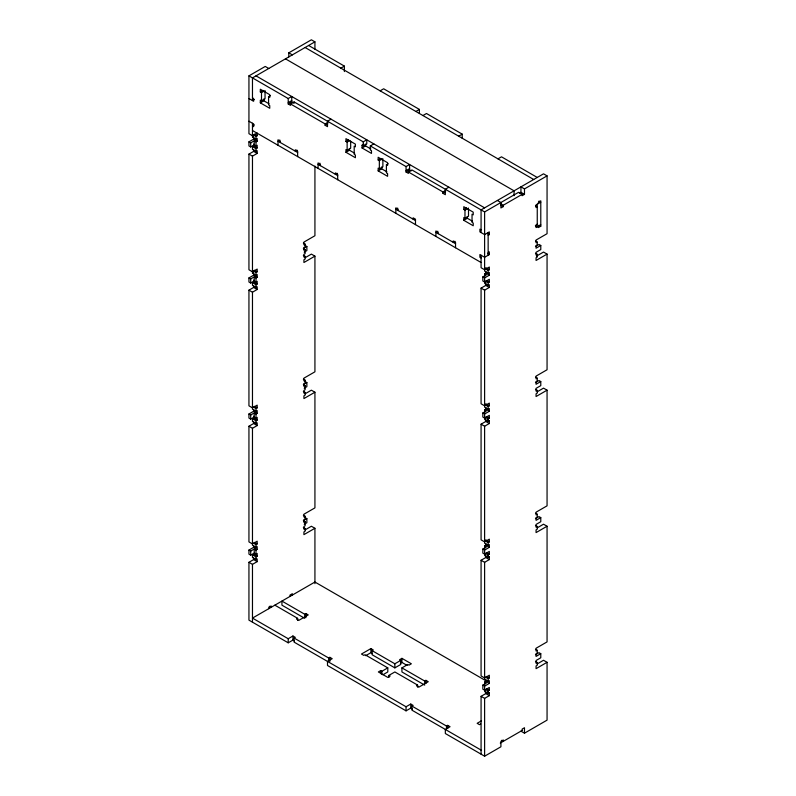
<?xml version="1.0" encoding="UTF-8"?>
<svg xmlns="http://www.w3.org/2000/svg" width="796" height="796" viewBox="0 0 796 796"><rect width="100%" height="100%" fill="white"/><g stroke="black" fill="none" stroke-linecap="round" stroke-linejoin="round"><path stroke-width="1.19" d="M253.357 134.882L256.004 136.405L257.188 135.728L257.188 133.012L252.471 135.728L248.939 133.688L248.939 75.859L265.237 66.446L268.769 68.486M288.799 56.924L288.799 52.844L311.385 39.8L314.927 41.84L314.927 49.223M314.927 41.84L252.471 77.899L252.471 100.575L254.352 99.49M265.038 90.595L265.038 98.764L261.506 100.803L260.322 100.127L260.322 102.843L269.754 108.286L269.754 105.569L268.57 104.883L268.57 96.724L269.754 97.401L269.754 94.684L260.322 89.242L260.322 91.958L262.978 90.426M260.322 91.958L261.506 92.634L264.153 91.112M268.57 96.724L270.341 95.699M260.322 102.843L263.864 100.803L269.098 103.828M288.212 98.535L291.754 96.495L291.754 101.938L288.212 103.978L288.212 98.535L248.939 75.859M340.847 68.148L344.379 66.108L344.379 71.55M288.212 102.614L291.754 100.575M254.232 124.952L252.471 125.977L253.645 126.654L253.645 123.937L248.939 121.211M288.212 103.978L290.57 105.341L290.57 103.978L294.102 101.938L363.235 141.847L366.777 139.807L366.777 143.887L363.235 145.937L362.061 145.25L362.061 147.976L371.483 153.419L371.483 150.693L370.309 150.016L370.309 145.937L373.841 143.887M252.471 123.251L252.471 137.091L253.645 136.405M253.357 270.948L256.004 272.481L257.188 271.794L257.188 269.078L252.471 271.794L248.939 269.754L248.939 154.096L252.471 156.135L257.188 153.419L257.188 150.693L256.004 151.379L252.471 149.34L252.471 146.613L256.004 148.653L257.188 147.976L257.188 145.25L256.004 145.937L254.232 144.912L250.7 146.952L248.939 145.937L248.939 141.847L253.645 139.131L257.188 141.171L257.188 138.454L256.004 139.131L252.471 137.091M248.939 141.847L250.7 142.872L254.232 140.832L256.004 141.847L257.188 141.171M252.471 146.613L253.645 145.937L257.188 147.976M248.939 154.096L253.645 151.379L257.188 153.419M279.884 140.086L278.003 141.171L297.644 152.514M331.027 119.171L327.494 121.211L327.494 126.654L325.136 125.3L325.136 123.937L290.57 103.978M380.13 90.824L383.662 88.784L419.402 109.42L419.402 113.5M325.136 123.937L327.793 122.405M325.136 125.3L327.793 123.768M297.047 150.126L295.286 151.15L295.286 149.787L297.644 151.15L297.644 156.593M350.668 141.2L350.668 148.195L347.136 150.245L345.952 149.558L345.952 152.285L355.384 157.727L355.384 155.001L354.2 154.325L354.2 146.156L355.384 146.842L355.384 144.116L345.952 138.673L345.952 141.399L348.608 139.867M345.952 141.399L347.136 142.076L349.782 140.544M319.952 163.21L318.062 164.304L337.703 175.637M415.87 111.46L419.402 109.42M345.952 152.285L349.494 150.245L354.727 153.27M362.061 145.25L363.832 144.235M362.061 147.976L365.593 145.937L370.837 148.951M422.945 115.539L426.477 113.5L462.217 134.136L462.217 138.225M337.116 173.259L335.345 174.284L335.345 172.921L337.703 174.284L337.703 179.727M382.876 159.797L382.876 166.792L379.344 168.842L378.16 168.155L378.16 170.881L387.592 176.324L387.592 173.598L386.408 172.921L386.408 164.752L387.592 165.439L387.592 162.712L378.16 157.27L378.16 159.996L380.816 158.464M378.16 159.996L379.344 160.673L382.876 158.633M386.408 164.752L388.179 163.737M378.16 170.881L381.702 168.842L386.936 171.856M406.05 166.573L409.592 164.523L409.592 169.966L406.05 172.016L406.05 166.573L370.309 145.937M458.685 136.186L462.217 134.136M406.05 170.652L409.592 168.613M406.05 172.016L408.408 173.369L408.408 172.016L411.94 169.966L484.615 211.925L518.584 192.304L522.126 194.353L522.126 195.707L524.484 194.353L524.484 188.911L547.061 175.866L547.061 233.696L536.066 240.044L536.066 242.77L537.25 242.084L537.25 244.81L536.066 245.486L536.066 248.213L540.783 245.486L540.783 249.566L536.066 252.292L536.066 255.009L537.25 254.332L537.25 257.058L536.066 257.735L536.066 260.461L547.061 254.103L547.061 369.762L536.066 376.11L536.066 378.836L537.25 378.16L537.25 380.876L536.066 381.553L536.066 384.279L540.783 381.553L540.783 385.642L536.066 388.358L536.066 391.085L537.25 390.398L537.25 393.125L536.066 393.801L536.066 396.527L547.061 390.179L547.061 505.838L536.066 512.186L536.066 514.903L537.25 514.226L537.25 516.942L536.066 517.629L536.066 520.345L540.783 517.629L540.783 521.708L536.066 524.435L536.066 527.151L537.25 526.474L537.25 529.191L536.066 529.877L536.066 532.594L547.061 526.246L547.061 641.904L536.066 648.252L536.066 650.979L537.25 650.292L537.25 653.018L536.066 653.695L536.066 656.421L540.783 653.695L540.783 657.775L536.066 660.501L536.066 663.217L537.25 662.541L537.25 665.257L536.066 665.944L536.066 668.66L547.061 662.312L547.061 720.141L524.484 733.186L520.942 731.146M252.471 156.135L252.471 273.157L253.645 272.481M314.927 583.657L314.927 528.285L303.923 534.633L303.923 531.917L305.107 531.231L305.107 528.514L303.923 529.191L303.923 526.474L305.107 525.788L305.107 521.708L303.923 522.395L303.923 519.669L305.107 518.992L305.107 516.266L303.923 516.952L303.923 514.226L314.927 507.878L314.927 392.219L303.923 398.567L303.923 395.851L305.107 395.164L305.107 392.448L303.923 393.125L303.923 390.408L305.107 389.722L305.107 385.642L303.923 386.319L303.923 383.602L305.107 382.916L305.107 380.199L303.923 380.876L303.923 378.16L314.927 371.812L314.927 256.153L303.923 262.501L303.923 259.775L305.107 259.098L305.107 256.372L303.923 257.058L303.923 254.332L305.107 253.655L305.107 249.576L303.923 250.252L303.923 247.536L305.107 246.85L305.107 244.133L303.923 244.81L303.923 242.093L314.927 235.735L314.927 166.095M253.357 407.015L256.004 408.547L257.188 407.87L257.188 405.144L252.471 407.87L248.939 405.821L248.939 290.162L252.471 292.212L257.188 289.485L257.188 286.769L256.004 287.446L252.471 285.406L252.471 282.68L256.004 284.719L257.188 284.043L257.188 281.326L256.004 282.003L254.232 280.978L250.7 283.018L248.939 282.003L248.939 277.923L253.645 275.197L257.188 277.237L257.188 274.52L256.004 275.197L252.471 273.157M248.939 277.923L250.7 278.938L254.232 276.899L256.004 277.923L257.188 277.237M304.221 252.123L306.868 250.591L306.868 246.511L303.336 248.551L305.107 249.576M252.471 282.68L253.645 282.003L257.188 284.043M248.939 290.162L253.645 287.446L257.188 289.485M305.107 257.735L311.385 254.113L314.927 256.153M397.721 208.114L395.841 209.209L415.482 220.542M448.864 187.209L445.332 189.249L445.332 194.692L442.974 193.329L442.974 191.965L408.408 172.016M497.968 158.862L501.5 156.822L537.25 177.458M442.974 191.965L445.631 190.433M442.974 193.329L445.631 191.796M468.506 209.239L468.506 216.233L464.973 218.273L463.789 217.597L463.789 220.313L473.222 225.756L473.222 223.039L472.038 222.353L472.038 214.194L473.222 214.87L473.222 212.154L463.789 206.711L463.789 209.428L466.446 207.895M463.789 209.428L464.973 210.114L468.506 208.074M437.79 231.248L435.91 232.333L455.541 243.675M463.789 220.313L467.332 218.273L472.565 221.298M519.37 193.219L520.942 192.304L524.484 194.353M500.614 203.706L503.271 205.239L522.126 194.353M503.271 205.239L503.271 206.592L500.913 207.955L500.913 202.512L497.381 200.473M454.954 241.297L453.193 242.312L453.193 240.949L455.541 242.312L455.541 247.755M488.147 235.288L489.321 234.601L489.321 231.885L484.615 234.601L479.898 231.885L479.898 229.158L481.073 229.845M488.147 252.521L489.321 251.834L489.321 254.561L484.615 257.277L479.898 254.561L479.898 257.277L481.073 257.964M537.25 224.174L536.066 224.85L536.066 227.576L540.783 224.85M538.424 203.537L538.424 202.174L540.783 200.811L540.783 226.213L538.424 227.576L538.424 226.213M485.49 268.899L488.147 270.431L489.321 269.754L489.321 267.028L484.615 269.754L481.073 267.715L481.073 255.237M484.615 276.899L484.615 273.834L485.789 273.157L489.321 275.197L489.321 272.471L488.147 273.157L484.615 271.118L484.615 211.925M485.49 281.147L488.147 282.68L489.321 282.003L489.321 279.277L484.615 282.003L482.844 280.978L482.844 276.899L486.376 274.859L484.615 273.834M535.479 246.511L539.011 244.471L540.783 245.486M253.357 543.081L256.004 544.613L257.188 543.937L257.188 541.21L252.471 543.937L248.939 541.897L248.939 426.238L252.471 428.278L257.188 425.552L257.188 422.835L256.004 423.512L252.471 421.472L252.471 418.756L256.004 420.795L257.188 420.109L257.188 417.393L256.004 418.069L254.232 417.054L250.7 419.094L248.939 418.069L248.939 413.99L253.645 411.263L257.188 413.313L257.188 410.587L256.004 411.263L252.471 409.224L252.471 292.212M482.844 276.899L484.615 277.913L489.321 275.197M248.939 413.99L250.7 415.005L254.232 412.965L256.004 413.99L257.188 413.313M304.221 388.189L306.868 386.667L306.868 382.577L303.336 384.617L305.107 385.642M252.471 418.756L253.645 418.069L257.188 420.109M485.49 404.975L488.147 406.507L489.321 405.821L489.321 403.104L484.615 405.821L481.073 403.781L481.073 288.122L485.789 285.406L489.321 287.446L489.321 284.719L488.147 285.406L484.615 283.356L484.615 277.913M536.534 256.103L543.529 252.063L547.061 254.103M248.939 426.238L253.645 423.512L257.188 425.552M305.107 393.801L311.385 390.179L314.927 392.219M481.073 288.122L484.615 290.162L489.321 287.446M484.615 412.965L484.615 409.9L485.789 409.224L489.321 411.263L489.321 408.547L488.147 409.224L484.615 407.184L484.615 290.162M485.49 417.223L488.147 418.746L489.321 418.069L489.321 415.343L484.615 418.069L482.844 417.044L482.844 412.965L486.376 410.925L484.615 409.9M535.479 382.577L539.011 380.538L540.783 381.553M294.5 640.999L292.928 640.093L288.212 642.81L248.939 620.134L248.939 562.304L252.471 564.344L257.188 561.628L257.188 558.901L256.004 559.578L252.471 557.538L252.471 554.822L256.004 556.862L257.188 556.185L257.188 553.459L256.004 554.135L254.232 553.12L250.7 555.16L248.939 554.135L248.939 550.056L253.645 547.34L257.188 549.379L257.188 546.653L256.004 547.34L252.471 545.3L252.471 428.278M482.844 412.965L484.615 413.99L489.321 411.263M248.939 550.056L250.7 551.081L254.232 549.041L256.004 550.056L257.188 549.379M304.221 524.265L306.868 522.733L306.868 518.654L303.336 520.693L305.107 521.708M252.471 554.822L253.645 554.135L257.188 556.185M485.49 541.041L488.147 542.573L489.321 541.887L489.321 539.171L484.615 541.887L481.073 539.847L481.073 424.188L485.789 421.472L489.321 423.512L489.321 420.785L487.56 419.771M537.25 391.761L543.529 388.13L547.061 390.179M484.615 413.99L484.615 419.432L488.147 421.472L489.321 420.785M248.939 562.304L253.645 559.578L257.188 561.628M305.107 529.877L311.385 526.246L314.927 528.285M481.073 424.188L484.615 426.228L489.321 423.512M297.644 620.363L297.644 618.323L296.46 618.999L298.818 620.363L308.251 614.92L305.893 613.557L304.709 614.233L281.933 601.08L281.933 605.169L304.709 618.323M485.57 680.56L314.927 582.035L252.471 618.094L288.212 638.73L292.928 636.004L295.286 637.367L294.102 638.044L294.102 642.133L406.05 706.758L410.766 704.042L413.124 705.405L411.94 706.082L411.94 710.161L481.073 750.081M484.615 549.031L484.615 545.976L485.789 545.29L489.321 547.33L489.321 544.613L488.147 545.29L484.615 543.25L484.615 426.228M485.49 553.29L488.147 554.822L489.321 554.135L489.321 551.419L484.615 554.135L482.844 553.12L482.844 549.031L486.376 546.991L484.615 545.976M535.479 518.644L539.011 516.604L540.783 517.629M482.844 549.031L484.615 550.056L489.321 547.33M485.49 677.107L488.147 678.64L489.321 677.963L489.321 675.237L484.615 677.963L481.073 675.923L481.073 560.265L485.789 557.538L489.321 559.578L489.321 556.862L487.56 555.837M537.25 527.828L543.529 524.206L547.061 526.246M484.615 550.056L484.615 555.499L488.147 557.538L489.321 556.862M481.073 560.265L484.615 562.304L489.321 559.578M294.102 638.044L328.668 658.003L329.852 657.327L332.211 658.69L327.494 661.406L327.494 665.486L406.05 710.848L410.766 708.122L412.338 709.027M424.706 685.107L401.93 671.953L401.93 667.874L407.821 664.471L408.995 665.148L411.353 663.784L401.93 658.342L399.572 659.705L400.746 660.382L400.746 664.471L394.856 667.874L372.08 654.72L372.08 650.63L373.254 649.954L370.896 648.591L361.474 654.033L363.832 655.397L365.006 654.72L387.791 667.874L387.791 671.953L382.876 674.789M365.682 655.685L370.896 652.68L372.468 653.586M387.791 667.874L381.891 671.267L380.717 670.59L378.359 671.953L387.791 677.396L390.139 676.033L388.965 675.356L388.965 677.396M372.08 650.63L394.856 663.784L400.746 660.382M400.358 663.337L401.93 662.431L407.144 665.436M388.965 675.356L394.856 671.953L417.641 685.107L417.641 687.147M417.641 685.107L416.457 685.784L418.815 687.147L428.248 681.704L425.89 680.341L424.706 681.028L401.93 667.874M484.615 685.107L484.615 682.043L485.789 681.366L489.321 683.406L489.321 680.68L488.147 681.366L484.615 679.316L484.615 562.304M485.49 689.356L488.147 690.888L489.321 690.212L489.321 687.485L484.615 690.202L482.844 689.187L482.844 685.107L486.376 683.067L484.615 682.043M535.479 654.72L539.011 652.67L540.783 653.695M482.844 685.107L484.615 686.122L489.321 683.406M481.073 754.16L481.073 696.331L485.789 693.605L489.321 695.654L489.321 692.928L487.56 691.903M537.25 663.904L543.529 660.272L547.061 662.312M484.615 686.122L484.615 691.565L488.147 693.605L489.321 692.928M481.073 696.331L484.615 698.371L489.321 695.654M411.94 706.082L446.506 726.042L447.69 725.355L450.048 726.718L445.332 729.444L445.332 733.524L484.615 756.2L500.913 746.787L500.913 741.345L503.271 739.982L503.271 741.345L501.5 740.33M481.361 720.887L477.152 723.315L479.5 724.678L480.685 724.002M500.266 743.076L522.246 730.39M547.061 175.866L543.529 173.826L481.073 209.885L481.073 232.561M308.639 45.472L344.379 66.108M305.107 47.511L533.708 179.498M288.799 52.844L292.341 54.884M524.484 188.911L520.942 186.861L520.942 192.304M538.892 201.089L540.783 202.174L536.066 204.89L536.066 207.617L537.25 206.94L535.479 205.915M285.465 58.844L514.067 190.831L514.067 195.687M539.011 225.188L540.783 226.213M500.614 205.07L503.271 206.592M535.36 225.805L537.25 226.89L537.25 204.214M256.004 75.859L484.615 207.846M535.479 241.069L537.25 242.084M291.754 101.938L294.102 103.301L294.102 101.938M409.592 169.966L411.154 170.881M535.479 253.317L537.25 254.332M252.471 97.858L253.645 98.535L253.645 101.261L248.939 98.535M487.56 233.586L489.321 234.601M487.56 253.536L489.321 254.561M252.471 130.514L481.073 262.501M254.531 134.196L257.188 135.728M485.789 267.715L489.321 269.754M486.674 280.471L489.321 282.003M303.336 243.108L305.107 244.133M535.479 377.135L537.25 378.16M305.107 245.486L306.868 246.511M303.336 255.357L305.107 256.372M535.479 389.383L537.25 390.398M254.531 270.262L257.188 271.794M485.789 403.781L489.321 405.821M486.674 416.537L489.321 418.069M303.336 379.175L305.107 380.199M535.479 513.201L537.25 514.226M305.107 381.563L306.868 382.577M303.336 391.423L305.107 392.448M535.479 525.45L537.25 526.474M254.531 406.338L257.188 407.87M485.789 539.847L489.321 541.887M486.674 552.603L489.321 554.135M303.336 515.251L305.107 516.266M535.479 649.277L537.25 650.292M305.107 517.629L306.868 518.654M303.336 527.489L305.107 528.514M535.479 661.516L537.25 662.541M254.531 542.404L257.188 543.937M486.674 676.431L489.321 677.963M486.674 688.679L489.321 690.212M274.859 605.169L297.644 618.323M269.356 606.303L271.128 607.318L271.128 605.955L268.769 607.318L268.769 608.681M524.484 733.186L524.484 727.743L522.126 729.096L522.126 730.459M488.147 232.561L488.147 255.237M488.147 270.431L488.147 273.157M488.147 282.68L488.147 285.406M488.147 406.507L488.147 409.224M488.147 418.746L488.147 421.472M488.147 542.573L488.147 545.29M488.147 554.822L488.147 557.538M488.147 678.64L488.147 681.366M488.147 690.888L488.147 693.605M485.789 271.337L485.789 273.157M485.789 282.68L485.789 285.406M485.789 407.413L485.789 409.224M485.789 418.746L485.789 421.472M485.789 543.479L485.789 545.29M485.789 554.822L485.789 557.538M485.789 679.545L485.789 681.366M485.789 690.888L485.789 693.605M484.615 698.371L484.615 756.2M467.332 216.462L467.332 218.273M464.973 210.114L464.973 218.273M447.69 725.355L447.69 728.42M446.506 726.042L446.506 729.096M438.258 233.696L438.258 232.333L435.91 230.979L435.91 236.422M425.89 680.341L425.89 683.406M424.706 681.028L424.706 684.082M415.482 224.621L415.482 219.179L413.124 217.825L413.124 219.179M410.766 704.042L410.766 708.122M406.05 706.758L406.05 710.848M401.93 658.342L401.93 662.431M398.199 210.562L398.199 209.209L395.841 207.846L395.841 213.288M394.856 663.784L394.856 667.874M381.891 671.267L381.891 674.331M381.702 167.021L381.702 168.842M380.717 670.59L380.717 673.655M379.344 160.673L379.344 168.842M370.896 648.591L370.896 652.68M365.593 144.116L365.593 145.937M363.235 141.847L363.235 145.937M349.494 148.424L349.494 150.245M347.136 142.076L347.136 150.245M329.852 657.327L329.852 661.406M328.668 658.003L328.668 661.068M320.42 165.667L320.42 164.304L318.062 162.941L318.062 168.384M305.893 613.557L305.893 617.636M304.709 614.233L304.709 617.298M292.928 636.004L292.928 640.093M292.341 595.07L292.341 593.716L289.983 595.07L289.983 596.433M288.212 638.73L288.212 642.81M280.361 142.534L280.361 141.171L278.003 139.807L278.003 145.25M263.864 98.993L263.864 100.803M261.506 92.634L261.506 100.803M256.004 136.405L256.004 139.131M256.004 141.847L256.004 145.937M256.004 148.653L256.004 151.379M256.004 272.481L256.004 275.197M256.004 277.923L256.004 282.003M256.004 284.719L256.004 287.446M256.004 408.547L256.004 411.263M256.004 413.99L256.004 418.069M256.004 420.795L256.004 423.512M256.004 544.613L256.004 547.34M256.004 550.056L256.004 554.135M256.004 556.862L256.004 559.578M254.232 140.832L254.232 144.912M254.232 276.899L254.232 280.978M254.232 412.965L254.232 417.054M254.232 549.041L254.232 553.12M253.645 137.32L253.645 139.131M253.645 144.116L253.645 145.937M253.645 149.558L253.645 151.379M253.645 273.386L253.645 275.197M253.645 280.192L253.645 282.003M253.645 285.635L253.645 287.446M253.645 409.452L253.645 411.263M253.645 416.258L253.645 418.069M253.645 421.701L253.645 423.512M253.645 545.519L253.645 547.34M253.645 557.767L253.645 559.578M252.471 564.344L252.471 622.173M250.7 142.872L250.7 146.952M250.7 278.938L250.7 283.018M250.7 415.005L250.7 419.094M250.7 551.081L250.7 555.16"/></g></svg>
